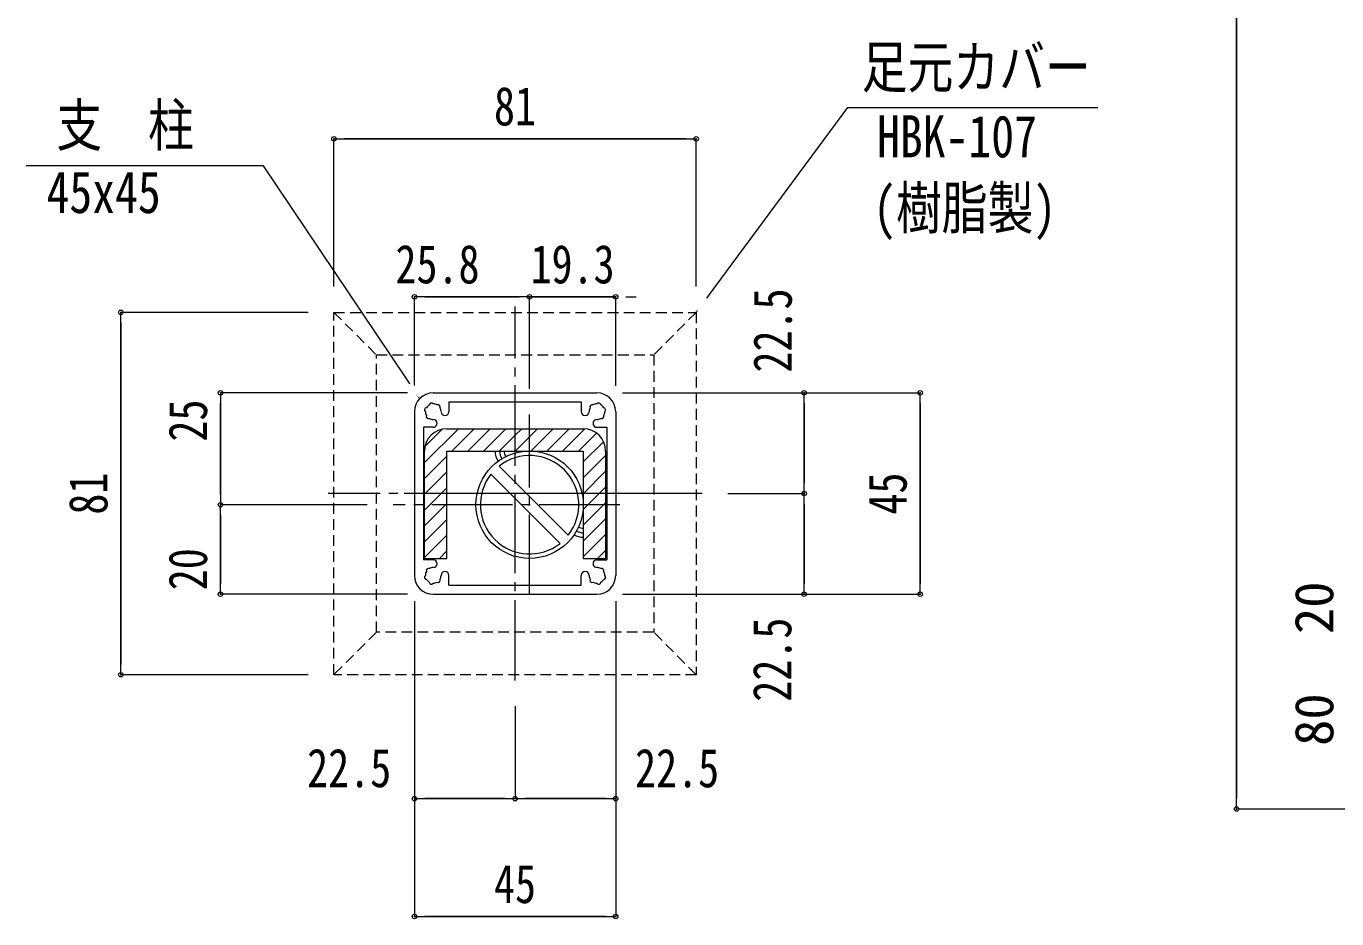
# Model space of a CAD drawing. Units: millimetres at full size; details may follow other scales. Extents: x -3501 to 3497, y -1129 to 1133.
# Drawn here: x -2886 to -2300, y -732 to -333 of the extents above; entities that cross this region are included whole.
import ezdxf
from ezdxf.enums import TextEntityAlignment as Align

# ---------------------------------------------------------------- set-up
doc = ezdxf.new("R2010")
doc.units = ezdxf.units.MM
doc.header["$LTSCALE"] = 4
doc.header["$PDMODE"] = 32
doc.header["$PDSIZE"] = 2
doc.linetypes.add('CHAIN2', pattern=[12, 9, -1, 1, -1])
doc.linetypes.add('DASHED1', pattern=[1.8, 1.2, -0.6])
for name, color, linetype, lineweight in [('0-0_0', 7, 'Continuous', 18), ('0-1_1手摺寸法', 3, 'Continuous', 18), ('0-3_2隠れ', 6, 'DASHED1', 18), ('0-5_3中心線', 2, 'CHAIN2', 18), ('0-6_41ｱﾙﾐ', 6, 'Continuous', 18), ('0-7_42ｱﾙﾐ部品', 6, 'Continuous', 18), ('1-0_アンカー', 4, 'Continuous', 9)]:
    doc.layers.add(name, color=color, linetype=linetype, lineweight=lineweight)
doc.styles.add('ＭＳ ゴシック', font='')
doc.styles.get('ＭＳ ゴシック').set_extended_font_data('MS Gothic')

msp = doc.modelspace()

# ---------------------------------------------------------------- linework, layer by layer
at = {"layer": '0-0_0'}
for points in [[(-2586.422, -460.858), (-2518.668, -369.342), (-2406.844, -369.342)], [(-2709.962, -499.318), (-2779.973, -395.321), (-2886.007, -395.321)]]:
    msp.add_lwpolyline(points, dxfattribs=at)
at = {"layer": '0-1_1手摺寸法'}
for p, q in [((-2344.796, -682.892), (-2344.796, 417.108)), ((-2344.796, 412.508), (-2344.796, -678.292)), ((-2748.422, -449.358), (-2748.422, -383.289)), ((-2748.422, -383.289), (-2586.422, -383.289)), ((-2591.022, -383.289), (-2743.822, -383.289)), ((-2586.422, -449.358), (-2586.422, -383.289)), ((-2712.422, -493.758), (-2712.422, -453.908)), ((-2660.922, -453.908), (-2712.422, -453.908)), ((-2707.822, -453.908), (-2665.522, -453.908)), ((-2665.522, -453.908), (-2670.122, -453.908)), ((-2660.922, -495.051), (-2660.922, -453.908)), ((-2660.922, -495.051), (-2660.922, -453.908)), ((-2622.422, -493.758), (-2622.422, -453.908)), ((-2617.822, -453.908), (-2613.222, -453.908)), ((-2759.922, -460.858), (-2843.688, -460.858)), ((-2843.688, -622.858), (-2843.688, -460.858)), ((-2843.688, -465.458), (-2843.688, -618.258)), ((-2715.522, -496.858), (-2799.134, -496.858)), ((-2799.134, -496.858), (-2799.134, -546.858)), ((-2619.322, -496.858), (-2538.172, -496.858)), ((-2619.322, -496.858), (-2486.303, -496.858)), ((-2538.172, -541.858), (-2538.172, -496.858)), ((-2486.303, -586.858), (-2486.303, -496.858)), ((-2799.134, -542.258), (-2799.134, -501.458)), ((-2538.172, -501.458), (-2538.172, -537.258)), ((-2486.303, -501.458), (-2486.303, -582.258)), ((-2572.308, -541.858), (-2538.172, -541.858)), ((-2572.308, -541.858), (-2538.172, -541.858)), ((-2538.172, -586.858), (-2538.172, -541.858)), ((-2733.496, -546.858), (-2799.134, -546.858)), ((-2733.496, -546.858), (-2799.134, -546.858)), ((-2799.134, -586.858), (-2799.134, -546.858)), ((-2538.172, -546.458), (-2538.172, -582.258)), ((-2799.134, -551.458), (-2799.134, -582.258)), ((-2715.522, -586.858), (-2799.134, -586.858)), ((-2712.422, -589.958), (-2712.422, -730.95)), ((-2712.422, -589.958), (-2712.422, -678.23)), ((-2622.422, -589.958), (-2622.422, -730.95)), ((-2622.422, -589.958), (-2622.422, -678.23)), ((-2619.322, -586.858), (-2538.172, -586.858)), ((-2619.322, -586.858), (-2486.303, -586.858)), ((-2759.922, -622.858), (-2843.688, -622.858)), ((-2667.422, -636.972), (-2667.422, -678.23)), ((-2667.422, -636.972), (-2667.422, -678.23)), ((-2712.422, -678.23), (-2667.422, -678.23)), ((-2672.022, -678.23), (-2707.822, -678.23)), ((-2667.422, -678.23), (-2622.422, -678.23)), ((-2627.022, -678.23), (-2662.822, -678.23)), ((-2117.855, -682.892), (-2344.796, -682.892)), ((-2712.422, -730.95), (-2622.422, -730.95)), ((-2627.022, -730.95), (-2707.822, -730.95))]:
    msp.add_line(p, q, dxfattribs=at)
msp.add_lwpolyline([(-2622.422, -453.908), (-2660.922, -453.908), (-2622.422, -453.908)], dxfattribs=at)
for centre, radius, start, end in [((-2668.032, -522.858), 8.327, 180, 213.214), ((-2668.032, -522.858), 6.327, 180, 213.117), ((-2668.032, -522.858), 4.327, 180, 215.15), ((-2636.922, -553.072), 8.327, 240.328, 270), ((-2636.922, -553.072), 6.327, 240.966, 270), ((-2636.922, -553.072), 4.327, 239.984, 270)]:
    msp.add_arc(centre, radius, start, end, dxfattribs=at)
for p in [(-2748.422, -383.289), (-2586.422, -383.289), (-2712.422, -453.908), (-2660.922, -453.908), (-2622.422, -453.908), (-2843.688, -460.858), (-2799.134, -496.858), (-2538.172, -496.858), (-2486.303, -496.858), (-2538.172, -541.858), (-2799.134, -546.858), (-2799.134, -586.858), (-2538.172, -586.858), (-2486.303, -586.858), (-2843.688, -622.858), (-2712.422, -678.23), (-2667.422, -678.23), (-2622.422, -678.23), (-2344.796, -682.892), (-2712.422, -730.95), (-2622.422, -730.95)]:
    msp.add_point(p, dxfattribs=at)
at = {"layer": '0-3_2隠れ'}
for p, q in [((-2748.422, -460.858), (-2729.422, -479.858)), ((-2748.422, -622.858), (-2748.422, -460.858)), ((-2748.422, -460.858), (-2586.422, -460.858)), ((-2586.422, -460.858), (-2605.422, -479.858)), ((-2586.422, -460.858), (-2586.422, -622.858)), ((-2729.422, -479.858), (-2605.422, -479.858)), ((-2729.422, -603.858), (-2729.422, -479.858)), ((-2605.422, -479.858), (-2605.422, -603.858)), ((-2729.422, -603.858), (-2748.422, -622.858)), ((-2605.422, -603.858), (-2729.422, -603.858)), ((-2586.422, -622.858), (-2605.422, -603.858)), ((-2586.422, -622.858), (-2748.422, -622.858))]:
    msp.add_line(p, q, dxfattribs=at)
at = {"layer": '0-5_3中心線'}
for p, q in [((-2667.422, -625.472), (-2667.422, -458.244)), ((-2660.922, -587.165), (-2660.922, -506.551)), ((-2583.808, -541.858), (-2751.036, -541.858)), ((-2615.615, -541.858), (-2716.996, -541.858)), ((-2620.615, -546.858), (-2721.996, -546.858))]:
    msp.add_line(p, q, dxfattribs=at)
at = {"layer": '0-6_41ｱﾙﾐ'}
for p, q in [((-2647.302, -564.138), (-2678.203, -533.238)), ((-2643.641, -560.478), (-2674.542, -529.577))]:
    msp.add_line(p, q, dxfattribs=at)
msp.add_circle((-2660.922, -546.858), 24, dxfattribs=at)
for start, end in [(321.756, 128.244), (141.756, 308.244)]:
    msp.add_arc((-2660.922, -546.858), 22.003, start, end, dxfattribs=at)
at = {"layer": '0-7_42ｱﾙﾐ部品'}
for p, q in [((-2704.022, -496.858), (-2630.822, -496.858)), ((-2697.022, -500.858), (-2637.822, -500.858)), ((-2697.022, -500.858), (-2697.022, -505.258)), ((-2637.822, -500.858), (-2637.822, -505.258)), ((-2712.422, -505.258), (-2712.422, -578.458)), ((-2622.422, -505.258), (-2622.422, -578.458)), ((-2704.022, -512.258), (-2708.422, -512.258)), ((-2708.422, -512.258), (-2708.422, -571.458)), ((-2630.822, -512.258), (-2626.422, -512.258)), ((-2626.422, -512.258), (-2626.422, -571.458)), ((-2704.022, -571.458), (-2708.422, -571.458)), ((-2630.822, -571.458), (-2626.422, -571.458)), ((-2697.022, -582.858), (-2697.022, -578.458)), ((-2704.022, -586.858), (-2630.822, -586.858))]:
    msp.add_line(p, q, dxfattribs=at)
msp.add_lwpolyline([(-2697.022, -582.858), (-2637.822, -582.858), (-2637.822, -578.458)], dxfattribs=at)
for centre, radius, start, end in [((-2704.022, -505.258), 8.4, 90, 180), ((-2630.822, -505.258), 8.4, 0, 90), ((-2706.92, -504.481), 1, 97.024, 165), ((-2704.022, -505.258), 3.5, 135, 149.641), ((-2704.022, -505.258), 3.5, 120.359, 135), ((-2704.798, -502.36), 1, 105, 172.976), ((-2704.798, -502.36), 1, 37.024, 105), ((-2704.022, -505.258), 3.5, 75, 89.641), ((-2704.022, -505.258), 3.5, 60.359, 75), ((-2701.901, -503.136), 1, 45, 112.976), ((-2701.901, -503.136), 1, 337.024, 45), ((-2704.022, -505.258), 3.5, 15, 29.641), ((-2630.822, -505.258), 3.5, 150.359, 165), ((-2632.943, -503.136), 1, 135, 202.976), ((-2632.943, -503.136), 1, 67.024, 135), ((-2630.822, -505.258), 3.5, 105, 119.641), ((-2630.822, -505.258), 3.5, 90.359, 105), ((-2630.046, -502.36), 1, 75, 142.976), ((-2630.046, -502.36), 1, 7.024, 75), ((-2630.822, -505.258), 3.5, 45, 59.641), ((-2630.822, -505.258), 3.5, 30.359, 45), ((-2627.924, -504.481), 1, 15, 82.976), ((-2706.92, -504.481), 1, 165, 232.976), ((-2704.022, -505.258), 3.5, 180.359, 195), ((-2704.022, -505.258), 3.5, 195, 209.641), ((-2706.143, -507.379), 1, 157.024, 225), ((-2706.143, -507.379), 1, 225, 292.976), ((-2704.022, -505.258), 3.5, 240.359, 255), ((-2704.022, -505.258), 3.5, 255, 270), ((-2704.022, -510.508), 1.75, 270, 90), ((-2704.022, -505.258), 3.5, 0.359, 15), ((-2698.772, -505.258), 1.75, 180, 0), ((-2636.072, -505.258), 1.75, 180, 0), ((-2630.822, -505.258), 3.5, 165, 179.641), ((-2630.822, -510.508), 1.75, 90, 270), ((-2630.822, -505.258), 3.5, 270, 285), ((-2630.822, -505.258), 3.5, 285, 299.641), ((-2628.701, -507.379), 1, 247.024, 315), ((-2628.701, -507.379), 1, 315, 22.976), ((-2630.822, -505.258), 3.5, 330.359, 345), ((-2630.822, -505.258), 3.5, 345, 359.641), ((-2627.924, -504.481), 1, 307.024, 15), ((-2704.022, -573.208), 1.75, 270, 90), ((-2630.822, -573.208), 1.75, 90, 270), ((-2704.022, -578.458), 8.4, 180, 270), ((-2706.92, -579.234), 1, 127.024, 195), ((-2706.92, -579.234), 1, 195, 262.976), ((-2704.022, -578.458), 3.5, 165, 179.641), ((-2704.022, -578.458), 3.5, 150.359, 165), ((-2706.143, -576.336), 1, 135, 202.976), ((-2706.143, -576.336), 1, 67.024, 135), ((-2704.022, -578.458), 3.5, 105, 119.641), ((-2704.022, -578.458), 3.5, 90, 105), ((-2704.022, -578.458), 3.5, 330.359, 345), ((-2704.022, -578.458), 3.5, 345, 359.641), ((-2698.772, -578.458), 1.75, 0, 180), ((-2636.072, -578.458), 1.75, 0, 180), ((-2630.822, -578.458), 3.5, 180.359, 195), ((-2630.822, -578.458), 3.5, 195, 209.641), ((-2630.822, -578.458), 3.5, 75, 90), ((-2630.822, -578.458), 8.4, 270, 0), ((-2630.822, -578.458), 3.5, 60.359, 75), ((-2628.701, -576.336), 1, 45, 112.976), ((-2628.701, -576.336), 1, 337.024, 45), ((-2627.924, -579.234), 1, 277.024, 345), ((-2630.822, -578.458), 3.5, 15, 29.641), ((-2630.822, -578.458), 3.5, 0.359, 15), ((-2627.924, -579.234), 1, 345, 52.976), ((-2704.022, -578.458), 3.5, 210.359, 225), ((-2704.022, -578.458), 3.5, 225, 239.641), ((-2704.798, -581.356), 1, 187.024, 255), ((-2704.798, -581.356), 1, 255, 322.976), ((-2704.022, -578.458), 3.5, 270.359, 285), ((-2704.022, -578.458), 3.5, 285, 299.641), ((-2701.901, -580.579), 1, 247.024, 315), ((-2701.901, -580.579), 1, 315, 22.976), ((-2632.943, -580.579), 1, 157.024, 225), ((-2632.943, -580.579), 1, 225, 292.976), ((-2630.822, -578.458), 3.5, 240.359, 255), ((-2630.822, -578.458), 3.5, 255, 269.641), ((-2630.046, -581.356), 1, 217.024, 285), ((-2630.046, -581.356), 1, 285, 352.976), ((-2630.822, -578.458), 3.5, 300.359, 315), ((-2630.822, -578.458), 3.5, 315, 329.641)]:
    msp.add_arc(centre, radius, start, end, dxfattribs=at)
at = {"layer": '1-0_アンカー'}
for p, q in [((-2707.922, -528.037), (-2692.743, -512.858)), ((-2707.658, -520.702), (-2700.078, -513.122)), ((-2697.922, -512.858), (-2636.922, -512.858)), ((-2695.672, -522.858), (-2685.672, -512.858)), ((-2688.6, -522.858), (-2678.6, -512.858)), ((-2681.53, -522.858), (-2671.53, -512.858)), ((-2667.387, -522.858), (-2657.387, -512.858)), ((-2653.245, -522.858), (-2643.245, -512.858)), ((-2646.174, -522.858), (-2636.234, -512.918)), ((-2639.103, -522.858), (-2631.052, -514.807)), ((-2636.922, -527.748), (-2627.871, -518.696)), ((-2707.922, -570.858), (-2707.922, -522.858)), ((-2707.922, -535.108), (-2697.922, -525.108)), ((-2697.922, -570.858), (-2697.922, -522.858)), ((-2697.922, -522.858), (-2636.922, -522.858)), ((-2674.922, -522.858), (-2636.922, -522.858)), ((-2636.922, -522.858), (-2636.922, -570.858)), ((-2636.922, -534.819), (-2626.922, -524.819)), ((-2626.922, -522.858), (-2626.922, -570.858)), ((-2707.6, -541.858), (-2697.922, -532.179)), ((-2636.89, -541.858), (-2626.922, -531.89)), ((-2629.819, -541.858), (-2626.922, -538.961)), ((-2707.922, -542.179), (-2707.6, -541.858)), ((-2707.922, -549.25), (-2700.53, -541.858)), ((-2700.53, -541.858), (-2697.922, -539.25)), ((-2636.922, -541.89), (-2636.89, -541.858)), ((-2636.922, -548.961), (-2629.819, -541.858)), ((-2707.922, -556.321), (-2697.922, -546.321)), ((-2636.922, -556.032), (-2626.922, -546.032)), ((-2707.922, -563.392), (-2697.922, -553.392)), ((-2636.922, -563.103), (-2626.922, -553.103)), ((-2707.922, -570.464), (-2697.922, -560.464)), ((-2636.922, -570.174), (-2626.922, -560.174)), ((-2701.245, -570.858), (-2697.922, -567.534)), ((-2630.534, -570.858), (-2626.922, -567.245)), ((-2707.922, -570.858), (-2697.922, -570.858)), ((-2636.922, -570.858), (-2626.922, -570.858))]:
    msp.add_line(p, q, dxfattribs=at)
for points in [[(-2674.458, -522.858), (-2667.422, -515.821), (-2664.458, -512.858)], [(-2660.316, -522.858), (-2655.922, -518.464), (-2650.316, -512.858)]]:
    msp.add_lwpolyline(points, dxfattribs=at)
for centre, start, end in [((-2697.922, -522.858), 90, 180), ((-2636.922, -522.858), 0, 90)]:
    msp.add_arc(centre, 10, start, end, dxfattribs=at)

# ---------------------------------------------------------------- texts
at = {"layer": '0-0_0', "style": 'ＭＳ ゴシック', "width": 0.8}
for s, p in [('足元カバー', (-2512.42, -366.199)), ('支\u3000柱', (-2872.506, -392.178)), ('HBK-107', (-2505.58, -397.183)), ('45x45', (-2876.938, -422.111)), ('(樹脂製)', (-2507.31, -429.191))]:
    msp.add_text(s, height=18.77, dxfattribs=at).set_placement(p, align=Align.BOTTOM_LEFT)
at = {"layer": '0-1_1手摺寸法', "color": 7, "style": 'ＭＳ ゴシック', "width": 0.8}
for s, p in [('81', (-2676.843, -382.47)), ('25.8', (-2720.9, -453.089)), ('19.3', (-2660.514, -453.089)), ('22.5', (-2760.398, -678.313)), ('22.5', (-2613.759, -678.345)), ('45', (-2676.843, -730.132))]:
    msp.add_text(s, height=17.27, dxfattribs=at).set_placement(p, align=Align.BOTTOM_LEFT)
for s, p in [('22.5', (-2538.51, -487.752)), ('25', (-2799.953, -518.633)), ('81', (-2844.507, -551.278)), ('45', (-2487.122, -551.278)), ('20', (-2799.953, -585.091)), ('22.5', (-2538.705, -634.911))]:
    msp.add_text(s, height=17.27, rotation=90, dxfattribs=at).set_placement(p, align=Align.BOTTOM_LEFT)
at = {"layer": '0-1_1手摺寸法', "style": 'ＭＳ ゴシック'}
for s, p in [('20', (-2296.391, -604.669)), ('80', (-2296.391, -654.669))]:
    msp.add_text(s, height=17.27, rotation=90, dxfattribs=at).set_placement(p, align=Align.BOTTOM_LEFT)

# ---------------------------------------------------------------- next in the draw order: wipeouts: each hides what was drawn before it
for points in [[(-2582.851, -453.699), (-2580.618, -455.352), (-2586.422, -460.858), (-2586.422, -460.858)], [(-2715.514, -493.558), (-2713.209, -492.007), (-2709.962, -499.318), (-2709.962, -499.318)]]:
    msp.add_wipeout(points)

doc.saveas('drawing.dxf')
